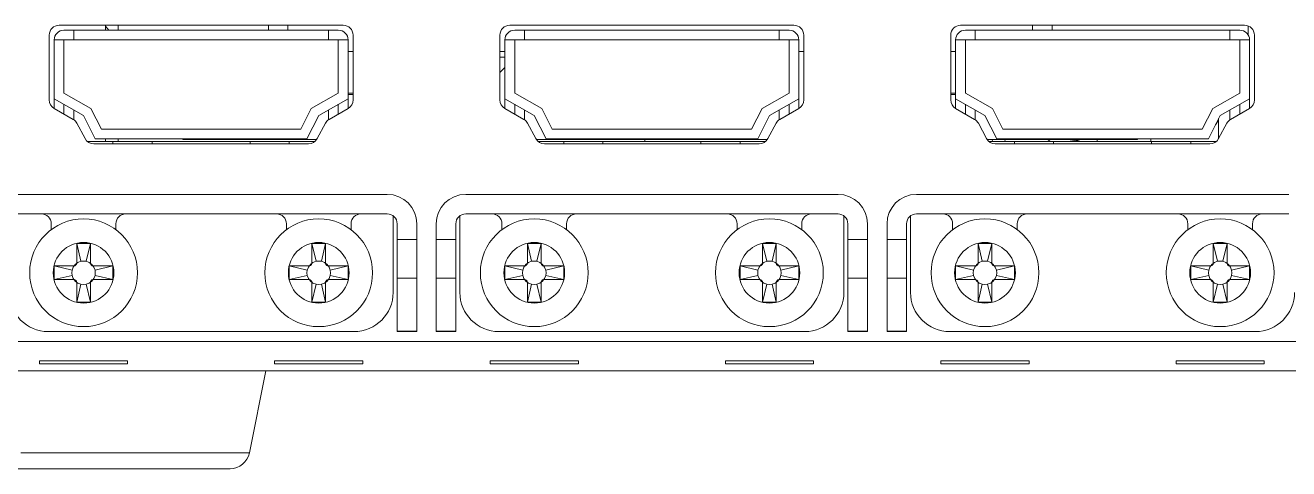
# Model space of a CAD drawing. Header units: millimetres. Extents: x 145 to 1161, y 54 to 851.
# Drawn here: x 177.6 to 242.1, y 649 to 671.6 of the extents above; entities that cross this region are included whole.
import ezdxf

# ---------------------------------------------------------------- set-up
doc = ezdxf.new("R2010")
doc.units = ezdxf.units.MM

msp = doc.modelspace()

# ---------------------------------------------------------------- linework, layer by layer
at = {"color": 7, "linetype": 'Continuous', "lineweight": 15}
for p, q in [((193.856, 671.594), (179.356, 671.594)), ((179.606, 671.344), (180.106, 671.344)), ((193.106, 671.344), (180.106, 671.344)), ((180.106, 671.344), (180.106, 670.844)), ((181.724, 671.344), (181.724, 671.594)), ((181.724, 671.547), (181.896, 671.344)), ((182.374, 671.594), (182.374, 671.344)), ((190.036, 671.344), (190.036, 671.594)), ((193.106, 671.344), (193.606, 671.344)), ((193.106, 671.344), (193.106, 670.844)), ((216.856, 671.594), (202.356, 671.594)), ((202.606, 671.344), (203.106, 671.344)), ((216.106, 671.344), (203.106, 671.344)), ((203.106, 671.344), (203.106, 670.844)), ((216.106, 671.344), (216.606, 671.344)), ((216.106, 671.344), (216.106, 670.844)), ((239.856, 671.594), (225.356, 671.594)), ((225.606, 671.344), (226.106, 671.344)), ((239.106, 671.344), (226.106, 671.344)), ((226.106, 671.344), (226.106, 670.844)), ((230.036, 671.594), (230.036, 671.344)), ((239.106, 671.344), (239.106, 670.844)), ((239.106, 671.344), (239.606, 671.344)), ((240.036, 671.561), (240.036, 671.099)), ((178.856, 671.094), (178.856, 667.784)), ((179.606, 670.844), (179.106, 670.844)), ((179.106, 670.844), (179.106, 667.844)), ((180.106, 670.844), (179.606, 670.844)), ((179.606, 670.844), (179.606, 668.136)), ((193.106, 670.844), (180.106, 670.844)), ((193.606, 670.844), (193.106, 670.844)), ((194.106, 670.844), (193.606, 670.844)), ((193.606, 668.136), (193.606, 670.844)), ((194.106, 667.844), (194.106, 670.844)), ((194.356, 667.784), (194.356, 671.094)), ((201.856, 671.094), (201.856, 667.784)), ((202.606, 670.844), (202.106, 670.844)), ((202.106, 670.844), (202.106, 667.844)), ((203.106, 670.844), (202.606, 670.844)), ((202.606, 670.844), (202.606, 668.136)), ((216.106, 670.844), (203.106, 670.844)), ((216.606, 670.844), (216.106, 670.844)), ((217.106, 670.844), (216.606, 670.844)), ((216.606, 668.136), (216.606, 670.844)), ((217.106, 667.844), (217.106, 670.844)), ((217.356, 667.784), (217.356, 671.094)), ((224.856, 671.094), (224.856, 667.784)), ((225.606, 670.844), (225.106, 670.844)), ((225.106, 670.844), (225.106, 667.844)), ((225.606, 670.844), (225.606, 668.136)), ((226.106, 670.844), (225.606, 670.844)), ((239.106, 670.844), (226.106, 670.844)), ((239.606, 670.844), (239.106, 670.844)), ((239.606, 668.136), (239.606, 670.844)), ((240.106, 670.844), (239.606, 670.844)), ((240.106, 667.844), (240.106, 670.844)), ((240.356, 667.784), (240.356, 671.094)), ((194.106, 670.264), (194.356, 670.264)), ((201.856, 670.264), (202.106, 670.264)), ((201.856, 669.964), (202.106, 669.964)), ((217.106, 670.264), (217.356, 670.264)), ((224.856, 670.264), (225.106, 670.264)), ((179.606, 668.136), (180.985, 667.354)), ((192.227, 667.354), (193.606, 668.136)), ((194.106, 668.122), (194.356, 668.122)), ((194.106, 668.064), (194.356, 668.064)), ((202.606, 668.136), (203.985, 667.354)), ((215.227, 667.354), (216.606, 668.136)), ((224.856, 668.122), (225.106, 668.122)), ((224.856, 668.064), (225.106, 668.064)), ((225.606, 668.136), (226.985, 667.354)), ((238.227, 667.354), (239.606, 668.136)), ((179.106, 667.844), (180.606, 666.994)), ((179.106, 667.844), (179.106, 667.351)), ((179.106, 667.351), (180.077, 666.791)), ((179.606, 667.561), (179.606, 667.062)), ((180.985, 667.354), (181.515, 666.294)), ((191.697, 666.294), (192.227, 667.354)), ((192.606, 666.994), (194.106, 667.844)), ((193.135, 666.791), (194.106, 667.351)), ((193.606, 667.561), (193.606, 667.062)), ((194.106, 667.844), (194.106, 667.351)), ((194.106, 667.364), (194.127, 667.364)), ((202.085, 667.364), (202.106, 667.364)), ((202.106, 667.844), (203.606, 666.994)), ((202.106, 667.844), (202.106, 667.351)), ((202.106, 667.351), (203.077, 666.791)), ((202.606, 667.561), (202.606, 667.062)), ((203.985, 667.354), (204.515, 666.294)), ((214.697, 666.294), (215.227, 667.354)), ((215.606, 666.994), (217.106, 667.844)), ((216.135, 666.791), (217.106, 667.351)), ((216.606, 667.561), (216.606, 667.062)), ((217.106, 667.844), (217.106, 667.351)), ((225.085, 667.364), (225.106, 667.364)), ((225.106, 667.844), (226.606, 666.994)), ((225.106, 667.844), (225.106, 667.351)), ((225.106, 667.351), (226.077, 666.791)), ((225.606, 667.561), (225.606, 667.062)), ((226.985, 667.354), (227.515, 666.294)), ((237.697, 666.294), (238.227, 667.354)), ((238.606, 666.994), (240.106, 667.844)), ((239.135, 666.791), (240.106, 667.351)), ((239.606, 667.561), (239.606, 667.062)), ((240.106, 667.844), (240.106, 667.351)), ((180.106, 666.772), (180.106, 667.278)), ((180.606, 666.994), (181.206, 665.794)), ((192.006, 665.794), (192.606, 666.994)), ((193.106, 666.772), (193.106, 667.278)), ((203.106, 666.772), (203.106, 667.278)), ((203.606, 666.994), (204.206, 665.794)), ((215.006, 665.794), (215.606, 666.994)), ((216.106, 666.772), (216.106, 667.278)), ((226.106, 666.772), (226.106, 667.278)), ((226.606, 666.994), (227.206, 665.794)), ((238.006, 665.794), (238.606, 666.994)), ((238.365, 666.513), (238.526, 666.759)), ((238.526, 666.834), (238.526, 665.807)), ((239.106, 666.772), (239.106, 667.278)), ((180.268, 666.592), (180.685, 665.809)), ((181.515, 666.294), (191.697, 666.294)), ((192.528, 665.809), (192.944, 666.592)), ((203.268, 666.592), (203.685, 665.809)), ((204.515, 666.294), (214.697, 666.294)), ((215.528, 665.809), (215.944, 666.592)), ((226.268, 666.592), (226.685, 665.809)), ((227.515, 666.294), (237.697, 666.294)), ((238.528, 665.809), (238.944, 666.592)), ((182.106, 665.664), (180.801, 665.664)), ((181.126, 665.544), (192.086, 665.544)), ((181.206, 665.794), (192.006, 665.794)), ((181.724, 665.664), (181.724, 665.794)), ((182.106, 665.664), (182.106, 665.544)), ((182.106, 665.664), (184.106, 665.664)), ((182.374, 665.794), (182.374, 665.664)), ((184.106, 665.664), (184.106, 665.544)), ((189.106, 665.664), (184.106, 665.664)), ((185.676, 665.794), (185.676, 665.764)), ((185.676, 665.764), (191.651, 665.764)), ((189.106, 665.664), (189.106, 665.544)), ((189.106, 665.664), (191.106, 665.664)), ((191.106, 665.664), (191.106, 665.544)), ((192.411, 665.664), (191.106, 665.664)), ((191.651, 665.764), (192.5, 665.764)), ((203.712, 665.764), (215.5, 665.764)), ((205.106, 665.664), (203.801, 665.664)), ((204.126, 665.544), (215.086, 665.544)), ((204.206, 665.794), (215.006, 665.794)), ((205.106, 665.664), (205.106, 665.544)), ((205.106, 665.664), (207.106, 665.664)), ((212.106, 665.664), (207.106, 665.664)), ((207.106, 665.664), (207.106, 665.544)), ((209.256, 665.764), (209.256, 665.664)), ((212.106, 665.664), (212.106, 665.544)), ((212.106, 665.664), (214.106, 665.664)), ((215.411, 665.664), (214.106, 665.664)), ((214.106, 665.664), (214.106, 665.544)), ((226.712, 665.764), (228.736, 665.764)), ((228.106, 665.664), (226.801, 665.664)), ((227.012, 665.764), (226.957, 665.664)), ((227.126, 665.544), (238.086, 665.544)), ((227.206, 665.794), (238.006, 665.794)), ((227.655, 665.764), (227.6, 665.664)), ((228.106, 665.664), (228.106, 665.544)), ((228.106, 665.664), (230.106, 665.664)), ((228.736, 665.794), (228.736, 665.764)), ((228.736, 665.764), (233.371, 665.764)), ((230.106, 665.664), (230.106, 665.544)), ((235.106, 665.664), (230.106, 665.664)), ((231.495, 665.664), (231.183, 665.764)), ((232.326, 665.764), (232.326, 665.664)), ((233.371, 665.764), (234.396, 665.764)), ((234.396, 665.764), (234.396, 665.794)), ((235.076, 665.794), (235.076, 665.664)), ((235.106, 665.664), (235.106, 665.544)), ((235.106, 665.664), (237.106, 665.664)), ((238.411, 665.664), (237.106, 665.664)), ((237.106, 665.664), (237.106, 665.544)), ((177.106, 662.964), (196.106, 662.964)), ((200.106, 662.964), (219.106, 662.964)), ((223.106, 662.964), (242.106, 662.964)), ((177.106, 661.964), (196.106, 661.964)), ((196.406, 657.964), (196.406, 661.864)), ((199.806, 657.964), (199.806, 661.864)), ((200.106, 661.964), (219.106, 661.964)), ((219.406, 657.964), (219.406, 661.864)), ((222.806, 657.964), (222.806, 661.864)), ((223.106, 661.964), (242.106, 661.964)), ((178.956, 661.464), (178.956, 661.164)), ((182.256, 661.164), (182.256, 661.464)), ((190.956, 661.464), (190.956, 661.164)), ((194.256, 661.164), (194.256, 661.464)), ((196.606, 661.464), (196.606, 660.658)), ((197.606, 661.464), (197.606, 660.658)), ((198.606, 660.658), (198.606, 661.464)), ((199.606, 660.658), (199.606, 661.464)), ((201.956, 661.464), (201.956, 661.164)), ((205.256, 661.164), (205.256, 661.464)), ((213.956, 661.464), (213.956, 661.164)), ((217.256, 661.164), (217.256, 661.464)), ((219.606, 661.464), (219.606, 660.658)), ((220.606, 661.464), (220.606, 660.658)), ((221.606, 660.658), (221.606, 661.464)), ((222.606, 660.658), (222.606, 661.464)), ((224.956, 661.464), (224.956, 661.164)), ((228.256, 661.164), (228.256, 661.464)), ((236.956, 661.464), (236.956, 661.164)), ((240.256, 661.164), (240.256, 661.464)), ((180.956, 660.464), (180.256, 660.464)), ((180.256, 660.464), (180.256, 659.464)), ((180.47, 659.548), (180.256, 660.464)), ((180.742, 659.548), (180.956, 660.464)), ((180.956, 659.464), (180.956, 660.464)), ((192.47, 659.548), (192.256, 660.464)), ((192.256, 660.464), (192.256, 659.464)), ((192.956, 660.464), (192.256, 660.464)), ((192.742, 659.548), (192.956, 660.464)), ((192.956, 659.464), (192.956, 660.464)), ((196.606, 660.658), (197.606, 660.658)), ((196.606, 658.686), (196.606, 660.658)), ((197.606, 660.658), (197.606, 658.686)), ((198.606, 660.658), (199.606, 660.658)), ((198.606, 658.686), (198.606, 660.658)), ((199.606, 660.658), (199.606, 658.686)), ((203.956, 660.464), (203.256, 660.464)), ((203.256, 660.464), (203.256, 659.464)), ((203.47, 659.548), (203.256, 660.464)), ((203.742, 659.548), (203.956, 660.464)), ((203.956, 659.464), (203.956, 660.464)), ((215.47, 659.548), (215.256, 660.464)), ((215.256, 660.464), (215.256, 659.464)), ((215.956, 660.464), (215.256, 660.464)), ((215.742, 659.548), (215.956, 660.464)), ((215.956, 659.464), (215.956, 660.464)), ((219.606, 660.658), (220.606, 660.658)), ((219.606, 658.686), (219.606, 660.658)), ((220.606, 660.658), (220.606, 658.686)), ((221.606, 660.658), (222.606, 660.658)), ((221.606, 658.686), (221.606, 660.658)), ((222.606, 660.658), (222.606, 658.686)), ((226.956, 660.464), (226.256, 660.464)), ((226.256, 660.464), (226.256, 659.464)), ((226.47, 659.548), (226.256, 660.464)), ((226.742, 659.548), (226.956, 660.464)), ((226.956, 659.464), (226.956, 660.464)), ((238.47, 659.548), (238.256, 660.464)), ((238.956, 660.464), (238.256, 660.464)), ((238.256, 660.464), (238.256, 659.464)), ((238.742, 659.548), (238.956, 660.464)), ((238.956, 659.464), (238.956, 660.464)), ((180.106, 659.314), (179.106, 659.314)), ((179.106, 659.314), (179.106, 658.614)), ((180.022, 659.101), (179.106, 659.314)), ((182.106, 659.314), (181.106, 659.314)), ((181.19, 659.101), (182.106, 659.314)), ((182.106, 658.614), (182.106, 659.314)), ((192.022, 659.101), (191.106, 659.314)), ((192.106, 659.314), (191.106, 659.314)), ((191.106, 659.314), (191.106, 658.614)), ((194.106, 659.314), (193.106, 659.314)), ((193.19, 659.101), (194.106, 659.314)), ((194.106, 658.614), (194.106, 659.314)), ((203.022, 659.101), (202.106, 659.314)), ((203.106, 659.314), (202.106, 659.314)), ((202.106, 659.314), (202.106, 658.614)), ((205.106, 659.314), (204.106, 659.314)), ((204.19, 659.101), (205.106, 659.314)), ((205.106, 658.614), (205.106, 659.314)), ((215.022, 659.101), (214.106, 659.314)), ((215.106, 659.314), (214.106, 659.314)), ((214.106, 659.314), (214.106, 658.614)), ((217.106, 659.314), (216.106, 659.314)), ((216.19, 659.101), (217.106, 659.314)), ((217.106, 658.614), (217.106, 659.314)), ((226.106, 659.314), (225.106, 659.314)), ((225.106, 659.314), (225.106, 658.614)), ((226.022, 659.101), (225.106, 659.314)), ((228.106, 659.314), (227.106, 659.314)), ((227.19, 659.101), (228.106, 659.314)), ((228.106, 658.614), (228.106, 659.314)), ((238.022, 659.101), (237.106, 659.314)), ((238.106, 659.314), (237.106, 659.314)), ((237.106, 659.314), (237.106, 658.614)), ((240.106, 659.314), (239.106, 659.314)), ((239.19, 659.101), (240.106, 659.314)), ((240.106, 658.614), (240.106, 659.314)), ((180.022, 658.828), (179.106, 658.614)), ((179.106, 658.614), (180.106, 658.614)), ((180.256, 658.464), (180.256, 657.464)), ((180.47, 658.38), (180.256, 657.464)), ((180.742, 658.38), (180.956, 657.464)), ((180.956, 657.464), (180.956, 658.464)), ((181.106, 658.614), (182.106, 658.614)), ((181.19, 658.828), (182.106, 658.614)), ((192.022, 658.828), (191.106, 658.614)), ((191.106, 658.614), (192.106, 658.614)), ((192.256, 658.464), (192.256, 657.464)), ((192.47, 658.38), (192.256, 657.464)), ((192.742, 658.38), (192.956, 657.464)), ((192.956, 657.464), (192.956, 658.464)), ((193.106, 658.614), (194.106, 658.614)), ((193.19, 658.828), (194.106, 658.614)), ((197.606, 658.686), (196.606, 658.686)), ((196.606, 655.991), (196.606, 658.686)), ((197.606, 655.991), (197.606, 658.686)), ((199.606, 658.686), (198.606, 658.686)), ((198.606, 655.991), (198.606, 658.686)), ((199.606, 658.686), (199.606, 655.991)), ((203.022, 658.828), (202.106, 658.614)), ((202.106, 658.614), (203.106, 658.614)), ((203.256, 658.464), (203.256, 657.464)), ((203.47, 658.38), (203.256, 657.464)), ((203.742, 658.38), (203.956, 657.464)), ((203.956, 657.464), (203.956, 658.464)), ((204.106, 658.614), (205.106, 658.614)), ((204.19, 658.828), (205.106, 658.614)), ((215.022, 658.828), (214.106, 658.614)), ((214.106, 658.614), (215.106, 658.614)), ((215.256, 658.464), (215.256, 657.464)), ((215.47, 658.38), (215.256, 657.464)), ((215.742, 658.38), (215.956, 657.464)), ((215.956, 657.464), (215.956, 658.464)), ((216.106, 658.614), (217.106, 658.614)), ((216.19, 658.828), (217.106, 658.614)), ((220.606, 658.686), (219.606, 658.686)), ((219.606, 655.991), (219.606, 658.686)), ((220.606, 655.991), (220.606, 658.686)), ((222.606, 658.686), (221.606, 658.686)), ((221.606, 655.991), (221.606, 658.686)), ((222.606, 658.686), (222.606, 655.991)), ((226.022, 658.828), (225.106, 658.614)), ((225.106, 658.614), (226.106, 658.614)), ((226.256, 658.464), (226.256, 657.464)), ((226.47, 658.38), (226.256, 657.464)), ((226.742, 658.38), (226.956, 657.464)), ((226.956, 657.464), (226.956, 658.464)), ((227.106, 658.614), (228.106, 658.614)), ((227.19, 658.828), (228.106, 658.614)), ((238.022, 658.828), (237.106, 658.614)), ((237.106, 658.614), (238.106, 658.614)), ((238.256, 658.464), (238.256, 657.464)), ((238.47, 658.38), (238.256, 657.464)), ((238.742, 658.38), (238.956, 657.464)), ((238.956, 657.464), (238.956, 658.464)), ((239.106, 658.614), (240.106, 658.614)), ((239.19, 658.828), (240.106, 658.614)), ((180.256, 657.464), (180.956, 657.464)), ((192.256, 657.464), (192.956, 657.464)), ((203.256, 657.464), (203.956, 657.464)), ((215.256, 657.464), (215.956, 657.464)), ((226.256, 657.464), (226.956, 657.464)), ((238.256, 657.464), (238.956, 657.464)), ((194.406, 655.964), (178.806, 655.964)), ((196.606, 655.991), (197.606, 655.991)), ((196.606, 655.964), (196.606, 655.991)), ((197.606, 655.964), (196.606, 655.964)), ((197.606, 655.991), (197.606, 655.964)), ((198.606, 655.991), (199.606, 655.991)), ((198.606, 655.964), (198.606, 655.991)), ((199.606, 655.964), (198.606, 655.964)), ((199.606, 655.991), (199.606, 655.964)), ((217.406, 655.964), (201.806, 655.964)), ((219.606, 655.991), (220.606, 655.991)), ((219.606, 655.964), (219.606, 655.991)), ((220.606, 655.964), (219.606, 655.964)), ((220.606, 655.991), (220.606, 655.964)), ((221.606, 655.991), (222.606, 655.991)), ((221.606, 655.964), (221.606, 655.991)), ((222.606, 655.964), (221.606, 655.964)), ((222.606, 655.991), (222.606, 655.964)), ((240.406, 655.964), (224.806, 655.964)), ((576.206, 655.464), (146.006, 655.464)), ((182.856, 654.469), (178.356, 654.469)), ((178.356, 654.469), (178.356, 654.313)), ((182.856, 654.313), (182.856, 654.469)), ((194.856, 654.469), (190.356, 654.469)), ((190.356, 654.469), (190.356, 654.313)), ((194.856, 654.313), (194.856, 654.469)), ((205.856, 654.469), (201.356, 654.469)), ((201.356, 654.469), (201.356, 654.313)), ((205.856, 654.313), (205.856, 654.469)), ((217.856, 654.469), (213.356, 654.469)), ((213.356, 654.469), (213.356, 654.313)), ((217.856, 654.313), (217.856, 654.469)), ((228.856, 654.469), (224.356, 654.469)), ((224.356, 654.469), (224.356, 654.313)), ((228.856, 654.313), (228.856, 654.469)), ((240.856, 654.469), (236.356, 654.469)), ((236.356, 654.469), (236.356, 654.313)), ((240.856, 654.313), (240.856, 654.469)), ((575.806, 653.964), (146.406, 653.964)), ((178.356, 654.313), (182.856, 654.313)), ((189.067, 649.768), (189.906, 653.964)), ((190.356, 654.313), (194.856, 654.313)), ((201.356, 654.313), (205.856, 654.313)), ((213.356, 654.313), (217.856, 654.313)), ((224.356, 654.313), (228.856, 654.313)), ((236.356, 654.313), (240.856, 654.313)), ((188.086, 648.964), (166.726, 648.964))]:
    msp.add_line(p, q, dxfattribs=at)
at = {"color": 8, "linetype": 'Continuous', "lineweight": 15}
for p, q in [((191.036, 671.594), (191.036, 671.344)), ((229.036, 671.344), (229.036, 671.594)), ((191.651, 665.794), (191.651, 665.764)), ((233.371, 665.794), (233.371, 665.764)), ((177.406, 649.768), (189.067, 649.768))]:
    msp.add_line(p, q, dxfattribs=at)
at = {"color": 7, "linetype": 'Continuous', "lineweight": 15, "flags": 128}
for points in [[(201.856, 669.192), (201.944, 669.278), (202.106, 669.438)], [(229.788, 665.664), (229.943, 665.762), (229.947, 665.764)], [(230.85, 665.664), (231.172, 665.714), (231.501, 665.662)], [(180.022, 659.101), (180.006, 658.964), (180.022, 658.828)], [(180.182, 659.388), (180.081, 659.256), (180.022, 659.101)], [(180.47, 659.548), (180.314, 659.489), (180.182, 659.388)], [(180.742, 659.548), (180.606, 659.564), (180.47, 659.548)], [(181.03, 659.388), (180.898, 659.489), (180.742, 659.548)], [(181.19, 659.101), (181.131, 659.256), (181.03, 659.388)], [(181.19, 658.828), (181.206, 658.964), (181.19, 659.101)], [(192.022, 659.101), (192.006, 658.964), (192.022, 658.828)], [(192.182, 659.388), (192.081, 659.256), (192.022, 659.101)], [(192.47, 659.548), (192.314, 659.489), (192.182, 659.388)], [(192.742, 659.548), (192.606, 659.564), (192.47, 659.548)], [(193.03, 659.388), (192.898, 659.489), (192.742, 659.548)], [(193.19, 659.101), (193.131, 659.256), (193.03, 659.388)], [(193.19, 658.828), (193.206, 658.964), (193.19, 659.101)], [(203.022, 659.101), (203.006, 658.964), (203.022, 658.828)], [(203.182, 659.388), (203.081, 659.256), (203.022, 659.101)], [(203.47, 659.548), (203.314, 659.489), (203.182, 659.388)], [(203.742, 659.548), (203.606, 659.564), (203.47, 659.548)], [(204.03, 659.388), (203.898, 659.489), (203.742, 659.548)], [(204.19, 659.101), (204.131, 659.256), (204.03, 659.388)], [(204.19, 658.828), (204.206, 658.964), (204.19, 659.101)], [(215.022, 659.101), (215.006, 658.964), (215.022, 658.828)], [(215.182, 659.388), (215.081, 659.256), (215.022, 659.101)], [(215.47, 659.548), (215.314, 659.489), (215.182, 659.388)], [(215.742, 659.548), (215.606, 659.564), (215.47, 659.548)], [(216.03, 659.388), (215.898, 659.489), (215.742, 659.548)], [(216.19, 659.101), (216.131, 659.256), (216.03, 659.388)], [(216.19, 658.828), (216.206, 658.964), (216.19, 659.101)], [(226.022, 659.101), (226.006, 658.964), (226.022, 658.828)], [(226.182, 659.388), (226.081, 659.256), (226.022, 659.101)], [(226.47, 659.548), (226.314, 659.489), (226.182, 659.388)], [(226.742, 659.548), (226.606, 659.564), (226.47, 659.548)], [(227.03, 659.388), (226.898, 659.489), (226.742, 659.548)], [(227.19, 659.101), (227.131, 659.256), (227.03, 659.388)], [(227.19, 658.828), (227.206, 658.964), (227.19, 659.101)], [(238.022, 659.101), (238.006, 658.964), (238.022, 658.828)], [(238.182, 659.388), (238.081, 659.256), (238.022, 659.101)], [(238.47, 659.548), (238.314, 659.489), (238.182, 659.388)], [(238.742, 659.548), (238.606, 659.564), (238.47, 659.548)], [(239.03, 659.388), (238.898, 659.489), (238.742, 659.548)], [(239.19, 659.101), (239.131, 659.256), (239.03, 659.388)], [(239.19, 658.828), (239.206, 658.964), (239.19, 659.101)], [(180.022, 658.828), (180.081, 658.673), (180.182, 658.54)], [(180.182, 658.54), (180.314, 658.439), (180.47, 658.38)], [(180.47, 658.38), (180.606, 658.364), (180.742, 658.38)], [(180.742, 658.38), (180.898, 658.439), (181.03, 658.54)], [(181.03, 658.54), (181.131, 658.673), (181.19, 658.828)], [(192.022, 658.828), (192.081, 658.673), (192.182, 658.54)], [(192.182, 658.54), (192.314, 658.439), (192.47, 658.38)], [(192.47, 658.38), (192.606, 658.364), (192.742, 658.38)], [(192.742, 658.38), (192.898, 658.439), (193.03, 658.54)], [(193.03, 658.54), (193.131, 658.673), (193.19, 658.828)], [(203.022, 658.828), (203.081, 658.673), (203.182, 658.54)], [(203.182, 658.54), (203.314, 658.439), (203.47, 658.38)], [(203.47, 658.38), (203.606, 658.364), (203.742, 658.38)], [(203.742, 658.38), (203.898, 658.439), (204.03, 658.54)], [(204.03, 658.54), (204.131, 658.673), (204.19, 658.828)], [(215.022, 658.828), (215.081, 658.673), (215.182, 658.54)], [(215.182, 658.54), (215.314, 658.439), (215.47, 658.38)], [(215.47, 658.38), (215.606, 658.364), (215.742, 658.38)], [(215.742, 658.38), (215.898, 658.439), (216.03, 658.54)], [(216.03, 658.54), (216.131, 658.673), (216.19, 658.828)], [(226.022, 658.828), (226.081, 658.673), (226.182, 658.54)], [(226.182, 658.54), (226.314, 658.439), (226.47, 658.38)], [(226.47, 658.38), (226.606, 658.364), (226.742, 658.38)], [(226.742, 658.38), (226.898, 658.439), (227.03, 658.54)], [(227.03, 658.54), (227.131, 658.673), (227.19, 658.828)], [(238.022, 658.828), (238.081, 658.673), (238.182, 658.54)], [(238.182, 658.54), (238.314, 658.439), (238.47, 658.38)], [(238.47, 658.38), (238.606, 658.364), (238.742, 658.38)], [(238.742, 658.38), (238.898, 658.439), (239.03, 658.54)], [(239.03, 658.54), (239.131, 658.673), (239.19, 658.828)]]:
    msp.add_lwpolyline(points, dxfattribs=at)
at = {"color": 7, "linetype": 'Continuous', "lineweight": 15}
for centre, radius in [((180.606, 658.964), 2.75), ((192.606, 658.964), 2.75), ((203.606, 658.964), 2.75), ((215.606, 658.964), 2.75), ((226.606, 658.964), 2.75), ((238.606, 658.964), 2.75), ((180.606, 658.964), 1.55), ((192.606, 658.964), 1.55), ((203.606, 658.964), 1.55), ((215.606, 658.964), 1.55), ((226.606, 658.964), 1.55), ((238.606, 658.964), 1.55)]:
    msp.add_circle(centre, radius, dxfattribs=at)
for centre, radius, start, end in [((179.356, 671.094), 0.5, 90, 180), ((179.606, 670.844), 0.5, 90, 180), ((193.606, 670.844), 0.5, 0, 90), ((193.856, 671.094), 0.5, 0, 90), ((202.356, 671.094), 0.5, 90, 180), ((202.606, 670.844), 0.5, 90, 180), ((216.606, 670.844), 0.5, 0, 90), ((216.856, 671.094), 0.5, 0, 90), ((225.356, 671.094), 0.5, 90, 180), ((225.606, 670.844), 0.5, 90, 180), ((239.606, 670.844), 0.5, 0, 90), ((239.856, 671.094), 0.5, 0, 90), ((179.356, 667.784), 0.5, 180, 240), ((193.856, 667.784), 0.5, 300, 0), ((202.356, 667.784), 0.5, 180, 240), ((216.856, 667.784), 0.5, 300, 0), ((225.356, 667.784), 0.5, 180, 240), ((239.856, 667.784), 0.5, 300, 0), ((179.827, 666.358), 0.5, 28, 60), ((193.385, 666.358), 0.5, 120, 152), ((202.827, 666.358), 0.5, 28, 60), ((216.385, 666.358), 0.5, 120, 152), ((225.827, 666.358), 0.5, 28, 60), ((239.385, 666.358), 0.5, 120, 152), ((181.126, 666.044), 0.5, 208, 270), ((192.086, 666.044), 0.5, 270, 332), ((204.126, 666.044), 0.5, 208, 270), ((215.086, 666.044), 0.5, 270, 332), ((227.126, 666.044), 0.5, 208, 270), ((238.086, 666.044), 0.5, 270, 332), ((196.106, 661.464), 1.5, 0, 90), ((200.106, 661.464), 1.5, 90, 180), ((219.106, 661.464), 1.5, 0, 90), ((223.106, 661.464), 1.5, 90, 180), ((178.456, 661.464), 0.5, 0, 90), ((182.756, 661.464), 0.5, 90, 180), ((190.456, 661.464), 0.5, 0, 90), ((194.756, 661.464), 0.5, 90, 180), ((196.106, 661.464), 0.5, 0, 90), ((200.106, 661.464), 0.5, 90, 180), ((201.456, 661.464), 0.5, 0, 90), ((205.756, 661.464), 0.5, 90, 180), ((213.456, 661.464), 0.5, 0, 90), ((217.756, 661.464), 0.5, 90, 180), ((219.106, 661.464), 0.5, 0, 90), ((223.106, 661.464), 0.5, 90, 180), ((224.456, 661.464), 0.5, 0, 90), ((228.756, 661.464), 0.5, 90, 180), ((236.456, 661.464), 0.5, 0, 90), ((240.756, 661.464), 0.5, 90, 180), ((178.806, 657.964), 2, 180, 270), ((194.406, 657.964), 2, 270, 0), ((201.806, 657.964), 2, 180, 270), ((217.406, 657.964), 2, 270, 0), ((224.806, 657.964), 2, 180, 270), ((240.406, 657.964), 2, 270, 0), ((188.086, 649.964), 1, 270, 348.69007)]:
    msp.add_arc(centre, radius, start, end, dxfattribs=at)
for points, knots in [([(180.106, 659.314), (180.123, 659.316), (180.157, 659.319), (180.202, 659.345), (180.236, 659.383), (180.254, 659.425), (180.255, 659.453), (180.256, 659.464)], [0, 0, 0, 0, 0.214859, 0.429694, 0.644217, 0.858626, 1, 1, 1, 1]), ([(180.956, 659.464), (180.958, 659.447), (180.961, 659.413), (180.987, 659.369), (181.025, 659.335), (181.067, 659.317), (181.095, 659.315), (181.106, 659.314)], [0, 0, 0, 0, 0.2148249, 0.4296417, 0.6441889, 0.8586008, 1, 1, 1, 1]), ([(192.106, 659.314), (192.123, 659.316), (192.157, 659.319), (192.202, 659.345), (192.236, 659.383), (192.254, 659.425), (192.255, 659.453), (192.256, 659.464)], [0, 0, 0, 0, 0.21481, 0.429658, 0.644195, 0.858617, 1, 1, 1, 1]), ([(192.956, 659.464), (192.958, 659.447), (192.961, 659.413), (192.987, 659.369), (193.025, 659.335), (193.067, 659.317), (193.095, 659.315), (193.106, 659.314)], [0, 0, 0, 0, 0.214823, 0.429678, 0.644234, 0.858595, 1, 1, 1, 1]), ([(203.106, 659.314), (203.123, 659.316), (203.157, 659.319), (203.202, 659.345), (203.236, 659.383), (203.254, 659.425), (203.255, 659.453), (203.256, 659.464)], [0, 0, 0, 0, 0.214805, 0.429647, 0.644221, 0.858613, 1, 1, 1, 1]), ([(203.956, 659.464), (203.958, 659.447), (203.961, 659.413), (203.987, 659.369), (204.025, 659.335), (204.067, 659.317), (204.095, 659.315), (204.106, 659.314)], [0, 0, 0, 0, 0.2148249, 0.4296417, 0.6441889, 0.8586008, 1, 1, 1, 1]), ([(215.106, 659.314), (215.123, 659.316), (215.157, 659.319), (215.202, 659.345), (215.236, 659.383), (215.254, 659.425), (215.255, 659.453), (215.256, 659.464)], [0, 0, 0, 0, 0.21481, 0.429658, 0.644195, 0.858617, 1, 1, 1, 1]), ([(215.956, 659.464), (215.958, 659.447), (215.961, 659.413), (215.987, 659.369), (216.025, 659.335), (216.067, 659.317), (216.095, 659.315), (216.106, 659.314)], [0, 0, 0, 0, 0.214828, 0.42968, 0.644183, 0.858598, 1, 1, 1, 1]), ([(226.106, 659.314), (226.123, 659.316), (226.157, 659.319), (226.202, 659.345), (226.236, 659.383), (226.254, 659.425), (226.255, 659.453), (226.256, 659.464)], [0, 0, 0, 0, 0.214805, 0.429647, 0.644221, 0.858613, 1, 1, 1, 1]), ([(226.956, 659.464), (226.958, 659.447), (226.961, 659.413), (226.987, 659.369), (227.025, 659.335), (227.067, 659.317), (227.095, 659.315), (227.106, 659.314)], [0, 0, 0, 0, 0.2148099, 0.4296532, 0.644196, 0.8586037, 1, 1, 1, 1]), ([(238.106, 659.314), (238.123, 659.316), (238.157, 659.319), (238.202, 659.345), (238.236, 659.383), (238.254, 659.425), (238.255, 659.453), (238.256, 659.464)], [0, 0, 0, 0, 0.214807, 0.429653, 0.644208, 0.858615, 1, 1, 1, 1]), ([(238.956, 659.464), (238.958, 659.447), (238.961, 659.413), (238.987, 659.369), (239.025, 659.335), (239.067, 659.317), (239.095, 659.315), (239.106, 659.314)], [0, 0, 0, 0, 0.214824, 0.42966, 0.644211, 0.858598, 1, 1, 1, 1]), ([(180.256, 658.464), (180.254, 658.481), (180.251, 658.515), (180.225, 658.56), (180.187, 658.594), (180.145, 658.612), (180.117, 658.613), (180.106, 658.614)], [0, 0, 0, 0, 0.214826, 0.429643, 0.644189, 0.858601, 1, 1, 1, 1]), ([(181.106, 658.614), (181.089, 658.613), (181.055, 658.609), (181.01, 658.583), (180.977, 658.545), (180.959, 658.503), (180.957, 658.475), (180.956, 658.464)], [0, 0, 0, 0, 0.214862, 0.429643, 0.644211, 0.858623, 1, 1, 1, 1]), ([(192.256, 658.464), (192.254, 658.481), (192.251, 658.515), (192.225, 658.56), (192.187, 658.594), (192.145, 658.612), (192.117, 658.613), (192.106, 658.614)], [0, 0, 0, 0, 0.214825, 0.429682, 0.644237, 0.858658, 1, 1, 1, 1]), ([(193.106, 658.614), (193.089, 658.613), (193.055, 658.609), (193.01, 658.583), (192.977, 658.545), (192.959, 658.503), (192.957, 658.475), (192.956, 658.464)], [0, 0, 0, 0, 0.21481, 0.4296571, 0.6441936, 0.8586162, 1, 1, 1, 1]), ([(203.256, 658.464), (203.254, 658.481), (203.251, 658.515), (203.225, 658.56), (203.187, 658.594), (203.145, 658.612), (203.117, 658.613), (203.106, 658.614)], [0, 0, 0, 0, 0.214826, 0.429643, 0.644189, 0.858601, 1, 1, 1, 1]), ([(204.106, 658.614), (204.089, 658.613), (204.055, 658.609), (204.01, 658.583), (203.977, 658.545), (203.959, 658.503), (203.957, 658.475), (203.956, 658.464)], [0, 0, 0, 0, 0.214859, 0.429693, 0.644216, 0.858625, 1, 1, 1, 1]), ([(215.256, 658.464), (215.254, 658.481), (215.251, 658.515), (215.225, 658.56), (215.187, 658.594), (215.145, 658.612), (215.117, 658.613), (215.106, 658.614)], [0, 0, 0, 0, 0.214825, 0.429682, 0.644237, 0.858658, 1, 1, 1, 1]), ([(216.106, 658.614), (216.089, 658.613), (216.055, 658.609), (216.01, 658.583), (215.977, 658.545), (215.959, 658.503), (215.957, 658.475), (215.956, 658.464)], [0, 0, 0, 0, 0.214808, 0.429654, 0.644189, 0.85861, 1, 1, 1, 1]), ([(226.256, 658.464), (226.254, 658.481), (226.251, 658.515), (226.225, 658.56), (226.187, 658.594), (226.145, 658.612), (226.117, 658.613), (226.106, 658.614)], [0, 0, 0, 0, 0.21483, 0.429681, 0.644183, 0.858599, 1, 1, 1, 1]), ([(227.106, 658.614), (227.089, 658.613), (227.055, 658.609), (227.01, 658.583), (226.977, 658.545), (226.959, 658.503), (226.957, 658.475), (226.956, 658.464)], [0, 0, 0, 0, 0.214859, 0.429693, 0.644216, 0.858625, 1, 1, 1, 1]), ([(238.256, 658.464), (238.254, 658.481), (238.251, 658.515), (238.225, 658.56), (238.187, 658.594), (238.145, 658.612), (238.117, 658.613), (238.106, 658.614)], [0, 0, 0, 0, 0.214826, 0.429662, 0.644213, 0.85863, 1, 1, 1, 1]), ([(239.106, 658.614), (239.089, 658.613), (239.055, 658.609), (239.01, 658.583), (238.977, 658.545), (238.959, 658.503), (238.957, 658.475), (238.956, 658.464)], [0, 0, 0, 0, 0.214835, 0.429675, 0.644205, 0.858621, 1, 1, 1, 1])]:
    msp.add_open_spline(points, degree=3, knots=knots, dxfattribs=at)

doc.saveas('drawing.dxf')
